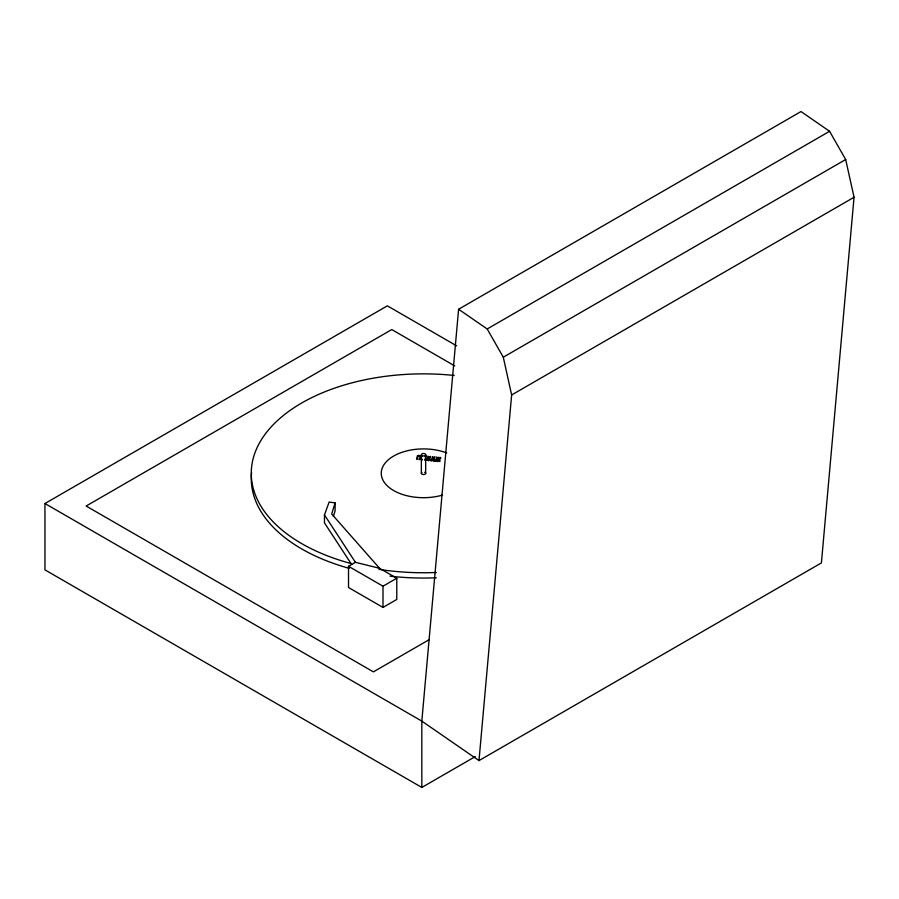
<?xml version="1.0" encoding="UTF-8"?>
<svg xmlns="http://www.w3.org/2000/svg" width="899" height="899" viewBox="0 0 899 899"><rect width="100%" height="100%" fill="white"/><g stroke="black" fill="none" stroke-linecap="round" stroke-linejoin="round"><path stroke-width="1.35" d="M421.822 458.883L422.204 459.569M421.822 787.445L44.95 569.865L44.95 503.519L421.822 721.11L478.998 760.588L821.405 562.909L854.05 197.274L845.689 159.528L829.586 131.299L800.998 111.555L458.602 309.245L421.822 721.11L421.822 787.445L475.245 756.598M478.998 760.588L511.643 394.964L503.294 357.206L487.191 328.978L458.602 309.245M351.644 564.493L324.46 522.87L324.46 514.913L329.135 502.058L335.091 502.901L331.697 513.992L379.547 568.28L396.785 578.237L396.785 599.464L382.996 607.421L348.52 587.519L348.52 566.291L355.42 562.313L379.547 568.28M333.394 516.408L335.091 510.868L335.091 502.901M425.418 459.164L426.441 458.501L427.059 459.322L425.396 459.22M434.127 459.973L435.15 459.31L435.768 460.131L434.105 460.041M421.946 456.13L420.743 459.209L422.069 460.176M44.95 503.519L387.357 305.84L456.647 345.845M487.191 328.978L829.586 131.299M503.294 357.206L845.689 159.528M511.643 394.964L854.05 197.274M348.52 566.291L382.996 586.193L396.785 578.237M429.183 639.661L373.388 671.868L86.135 506.025L391.773 329.562L454.737 365.915M425.126 456.523L426.295 456.018C422.979 461.367 428.362 461.401 427.935 456.175L428.767 456.872L427.845 460.142L424.676 460.209M324.46 514.913L355.42 562.313M425.677 454.725A2.169 1.247 0 0 1 422.429 455.804A2.169 1.247 0 0 1 422.429 453.647A2.169 1.247 0 0 1 425.677 454.725L425.677 473.301M421.35 454.725L421.35 473.301M382.996 586.193L382.996 607.421M424.598 472.222A2.169 1.247 0 0 1 425.283 474.02A2.169 1.247 0 0 1 422.125 474.256A2.169 1.247 0 0 1 421.979 472.413M436.307 577.776A172.248 99.441 0 0 1 390.02 576.158M349.239 568.337A172.248 99.441 0 0 1 251.574 472.728M436.307 572.472A172.248 99.441 0 0 1 379.03 569.37M350.565 563.392A172.248 99.441 0 0 1 259.384 443.128A172.248 99.441 0 0 1 454.22 375.456M442.488 495.091A42.253 24.397 0 0 1 381.333 471.896A42.253 24.397 0 0 1 446.713 452.916M433.228 460.659C434.835 462.592 438.397 460.434 437.476 457.681L436.644 456.984C437.071 462.21 431.689 462.176 435.004 456.827L433.835 457.344L433.228 460.659M417.462 455.804L416.54 459.074L417.462 459.445C416.945 454.613 422.283 454.95 419.013 459.591L420.091 459.411L421.002 456.141L418.619 455.299L417.462 455.804M429.351 456.917L428.587 460.782L429.576 459.749L431.194 461.03L432.329 460.558L433.251 457.288L432.419 456.591L431.43 460.131L429.823 458.85L430.509 456.411L429.351 456.917M437.386 461.018L437.229 461.592L438.802 460.344L439.049 461.468L440.105 461.288L439.566 459.58L440.836 458.299L440.555 457.355L439.274 458.681L438.779 457.186L437.993 458.052L438.498 459.479L437.386 461.018"/></g></svg>
